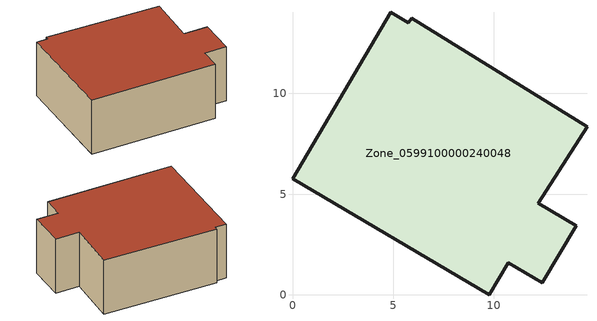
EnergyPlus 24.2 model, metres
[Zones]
Zone_0599100000240048
 floor ground (C_G): 12.21,4.54 14.07,3.44 12.39,0.59 10.7,1.59 9.76,0 0,5.75 4.88,14.03 5.75,13.52 5.92,13.73 14.62,8.35 z0
 wall outside (C_F): 14.62,8.35 5.92,13.73 5.75,13.52 4.88,14.03 0,5.75 9.76,0 10.7,1.59 12.39,0.59 14.07,3.44 12.21,4.54 14.62,8.35 z0:5.23
 roof outside (C_R): 5.75,13.52 4.88,14.03 0,5.75 9.76,0 10.7,1.59 12.39,0.59 14.07,3.44 12.21,4.54 14.62,8.35 5.92,13.73 z5.23
[BUILDING]
Pand.0599100000240048: North Axis=0; Terrain=City; Loads Convergence Tolerance Value=0.04; Temperature Convergence Tolerance Value=0.4; Solar Distribution=FullExterior; Maximum Number of Warmup Days=25; Minimum Number of Warmup Days=1
[Site:Location]
Rotterdam.The.Hague.AP_ZH_NLD Design_Conditions: Latitude=51.96; Longitude=4.45; Time Zone=1; Elevation=-4.5
[SITE:GROUNDTEMPERATURE:BUILDINGSURFACE]
18, 18, 18, 18, 18, 18, 18, 18, 18, 18, 18, 18
[MATERIAL] Thermal Absorptance=0.9; Solar Absorptance=0.7; Visible Absorptance=0.7
Name | Roughness | Thickness | Conductivity | Density | Specific Heat
G.D.1965 | MediumSmooth | 0.15 | 1 | 540 | 1210
F.D.1965 | Rough | 0.3 | 0.857143 | 1920 | 840
R.D.1965 | MediumRough | 0.2 | 0.08 | 1500 | 1000
[CONSTRUCTION]
C_G: G.D.1965
C_F: F.D.1965
C_R: R.D.1965
[ZONE]
Zone_0599100000240048: Type=1; Multiplier=1; Ceiling Height=Autocalculate; Volume=Autocalculate; Floor Area=autocalculate; Part of Total Floor Area=Yes
[ZONEINFILTRATION:DESIGNFLOWRATE]
Infil_Zone_0599100000240048: Zone or ZoneList or Space or SpaceList=Zone_0599100000240048; Schedule=AlwaysOn; Design Flow Rate Calculation Method=Flow/Area; Flow Rate per Floor Area=0.0042; Constant Term Coefficient=1; Temperature Term Coefficient=0; Velocity Term Coefficient=0; Velocity Squared Term Coefficient=0
[HVACTEMPLATE:ZONE:IDEALLOADSAIRSYSTEM]
Zone_0599100000240048: Maximum Heating Supply Air Temperature=50; Minimum Cooling Supply Air Temperature=13; Maximum Heating Supply Air Humidity Ratio=0.0156; Minimum Cooling Supply Air Humidity Ratio=0.0077; Heating Limit=NoLimit; Cooling Limit=NoLimit; Dehumidification Control Type=ConstantSensibleHeatRatio; Cooling Sensible Heat Ratio=0.7; Dehumidification Setpoint=60; Humidification Control Type=None; Humidification Setpoint=30; Outdoor Air Method=None; Outdoor Air Flow Rate per Person=0.00944; Outdoor Air Flow Rate per Zone Floor Area=0; Outdoor Air Flow Rate per Zone=0; Demand Controlled Ventilation Type=None; Outdoor Air Economizer Type=NoEconomizer; Heat Recovery Type=None; Sensible Heat Recovery Effectiveness=0.7; Latent Heat Recovery Effectiveness=0.65
[ZONECONTROL:THERMOSTAT]
ThermostatControl_Zone_0599100000240048: Zone or ZoneList=Zone_0599100000240048; Control Type Schedule=DualSetpointControlType; Control 1=Thermostat_Zone_0599100000240048; Temperature Difference Between Cutout And Setpoint=0
[THERMOSTATSETPOINT:DUALSETPOINT]
Thermostat_Zone_0599100000240048: Heating Setpoint Temperature Schedule=HeatingSetpoint_Zone_0599100000240048; Cooling Setpoint Temperature Schedule=CoolingSetpoint_Zone_0599100000240048
[SCHEDULE:COMPACT]
HeatingSetpoint_Zone_0599100000240048: Through: 12/31, For: AllDays, Until: 24:00, 21
CoolingSetpoint_Zone_0599100000240048: Through: 12/31, For: AllDays, Until: 24:00, 24
DualSetpointControlType: Through: 12/31, For: AllDays, Until: 24:00, 4
AlwaysOn: Through: 12/31, For: AllDays, Until: 24:00, 1
